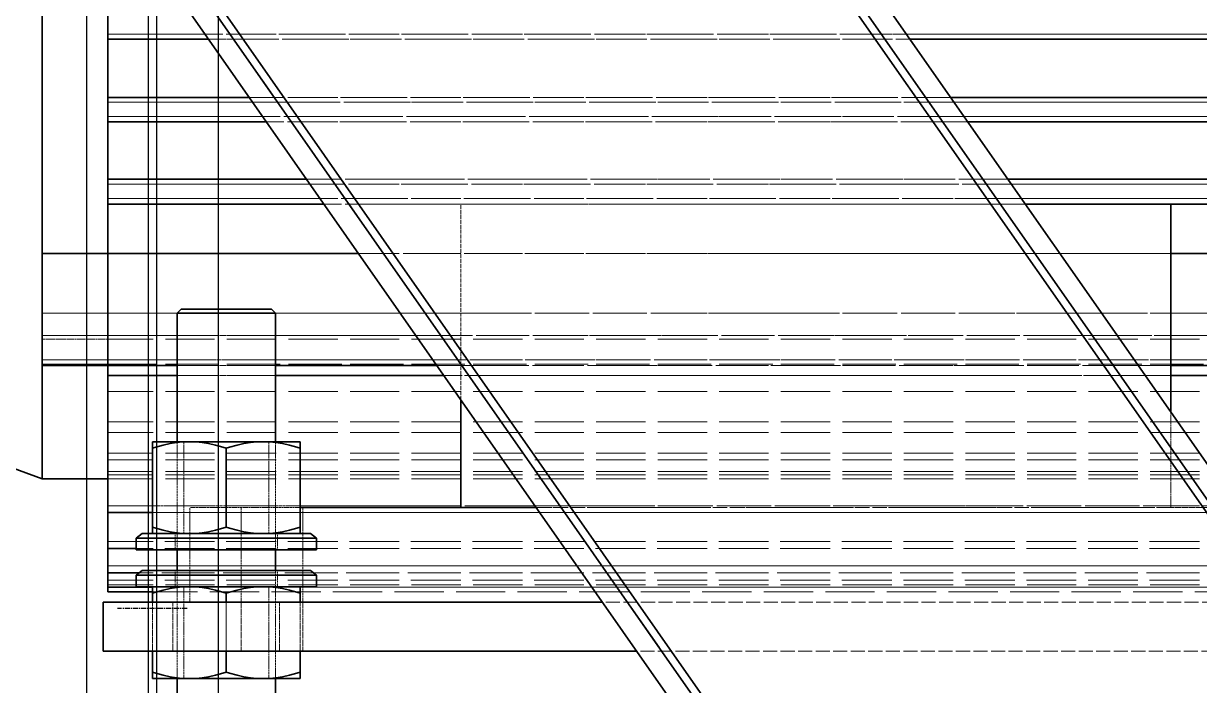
# Model space of a CAD drawing. Header units: millimetres. Extents: x 2711 to 34823, y 3042 to 25750.
# Drawn here: x 15031.6 to 15318.2, y 11669.7 to 11830.9 of the extents above; entities that cross this region are included whole.
import ezdxf

# ---------------------------------------------------------------- set-up
doc = ezdxf.new("R2010")
doc.units = ezdxf.units.MM
doc.linetypes.add('CENTER', pattern=[2, 1.25, -0.25, 0.25, -0.25])
doc.linetypes.add('DASHED', pattern=[15, 12, -3])
doc.layers.add('center', color=1, linetype='CENTER')

# ---------------------------------------------------------------- blocks, each defined once
blk = doc.blocks.new('A$C637D7238')
at = {"color": 7, "lineweight": 35}
for p, q in [((1435.36, 260), (985, 903.19)), ((1429.26, 260), (985, 894.47)), ((1426.91, 260), (985, 891.12)), ((1272.9, 260), (985, 671.17)), ((1270.56, 260), (985, 667.82)), ((1264.45, 260), (985, 659.1))]:
    blk.add_line(p, q, dxfattribs=at)
at = {"color": 7, "linetype": 'DASHED', "lineweight": 13}
for p, q in [((1429.26, 260), (985, 894.47)), ((1426.91, 260), (985, 891.12)), ((1272.9, 260), (985, 671.17)), ((1270.56, 260), (985, 667.82)), ((1434.15, 470.8), (1093.15, 470.8)), ((1434.15, 469.59), (1093.15, 469.59)), ((1434.15, 455.45), (1093.15, 455.45)), ((1434.15, 454.29), (1093.15, 454.29)), ((1434.15, 450.8), (1093.15, 450.8)), ((1434.15, 449.52), (1093.15, 449.52)), ((1434.15, 435.51), (1093.15, 435.51)), ((1434.15, 434.29), (1093.15, 434.29)), ((1434.15, 430.8), (1093.15, 430.8)), ((1434.15, 429.41), (1093.15, 429.41)), ((1434.15, 417.44), (1093.15, 417.44)), ((1434.15, 402.85), (1093.15, 402.85)), ((1093.15, 397.49), (1434.15, 397.49)), ((1434.15, 396.55), (1093.15, 396.55)), ((1434.15, 396.55), (1093.15, 396.55)), ((1434.15, 391.5), (1093.15, 391.5)), ((1093.15, 390.5), (1434.15, 390.5)), ((1434.15, 390.5), (1093.15, 390.5)), ((1434.15, 390.12), (1093.15, 390.12)), ((1434.15, 387.69), (1093.15, 387.69)), ((1434.15, 383.84), (1093.15, 383.84)), ((1434.15, 383.84), (1093.15, 383.84)), ((1434.15, 376.42), (1093.15, 376.42)), ((1434.15, 376.42), (1093.15, 376.42)), ((1434.15, 373.83), (1093.15, 373.83)), ((1434.15, 373.83), (1093.15, 373.83)), ((1434.15, 368.82), (1093.15, 368.82)), ((1434.15, 368.82), (1093.15, 368.82)), ((1434.15, 367.21), (1093.15, 367.21)), ((1434.15, 367.21), (1093.15, 367.21)), ((1434.15, 364.3), (1093.15, 364.3)), ((1434.15, 364.3), (1093.15, 364.3)), ((1434.15, 363.53), (1093.15, 363.53)), ((1434.15, 363.53), (1093.15, 363.53)), ((1434.15, 362.57), (1093.15, 362.57)), ((1434.15, 362.57), (1093.15, 362.57)), ((1434.15, 355.98), (1093.15, 355.98)), ((1434.15, 355.98), (1093.15, 355.98)), ((1434.15, 355.98), (1093.15, 355.98)), ((1434.15, 354.31), (1093.15, 354.31)), ((1430, 354.31), (1104, 354.31)), ((1434.15, 347.28), (1093.15, 347.28)), ((1434.15, 347.28), (1093.15, 347.28)), ((1434.15, 347.28), (1093.15, 347.28)), ((1434, 347.28), (1100, 347.28)), ((1434.15, 345.6), (1093.15, 345.6)), ((1434, 345.6), (1100, 345.6)), ((1434.15, 341.33), (1093.15, 341.33)), ((1434.15, 341.33), (1093.15, 341.33)), ((1434.15, 341.33), (1093.15, 341.33)), ((1428.15, 341.33), (1110, 341.33)), ((1434.15, 339.66), (1093.15, 339.66)), ((1433.25, 339.66), (1100.75, 339.66)), ((1434.15, 337.86), (1093.15, 337.86)), ((1434.15, 337.86), (1093.15, 337.86)), ((1434.15, 337.86), (1093.15, 337.86)), ((1434.15, 336.72), (1093.15, 336.72)), ((1434.15, 336.72), (1093.15, 336.72)), ((1434.15, 336.19), (1093.15, 336.19)), ((1434, 337.86), (1100, 337.86)), ((1430, 336.19), (1104, 336.19)), ((1430, 335.04), (1104, 335.04))]:
    blk.add_line(p, q, dxfattribs=at)
at = {"color": 7, "linetype": 'DASHED', "lineweight": 13, "ltscale": 0.158506}
blk.add_line((1077.15, 417.44), (1077.15, 512.54), dxfattribs=at)
at = {"color": 7, "lineweight": 35, "ltscale": 0.158506}
blk.add_line((1077.15, 417.44), (1077.15, 512.54), dxfattribs=at)
at = {"color": 7, "lineweight": 35, "ltscale": 0.145346}
blk.add_line((1093.15, 417.44), (1093.15, 504.65), dxfattribs=at)
at = {"color": 7, "lineweight": 35, "ltscale": 0.002914}
for p, q in [((1093.15, 474.29), (1093.15, 472.54)), ((1093.15, 472.54), (1093.15, 470.8)), ((1093.15, 454.29), (1093.15, 452.54)), ((1093.15, 452.54), (1093.15, 450.8)), ((1093.15, 434.29), (1093.15, 432.54)), ((1093.15, 432.54), (1093.15, 430.8))]:
    blk.add_line(p, q, dxfattribs=at)
at = {"color": 7, "lineweight": 35, "ltscale": 0.002001}
blk.add_line((1093.15, 469.59), (1093.15, 470.8), dxfattribs=at)
at = {"color": 7, "lineweight": 13, "ltscale": 0.039507}
blk.add_line((1116.85, 470.8), (1093.15, 470.8), dxfattribs=at)
at = {"color": 7, "linetype": 'DASHED', "lineweight": 13, "ltscale": 0.284847}
for p, q in [((1287.76, 470.8), (1116.85, 470.8)), ((1288.6, 469.59), (1117.69, 469.59)), ((1298.51, 455.45), (1127.6, 455.45)), ((1299.32, 454.29), (1128.41, 454.29)), ((1301.77, 450.8), (1130.86, 450.8)), ((1302.66, 449.52), (1131.75, 449.52)), ((1312.47, 435.51), (1141.56, 435.51)), ((1313.32, 434.29), (1142.41, 434.29)), ((1315.77, 430.8), (1144.86, 430.8)), ((1316.74, 429.41), (1145.83, 429.41)), ((1384.57, 332.54), (1213.66, 332.54)), ((1384.57, 332.54), (1213.66, 332.54)), ((1392.97, 320.54), (1222.06, 320.54))]:
    blk.add_line(p, q, dxfattribs=at)
at = {"color": 7, "lineweight": 13, "ltscale": 0.243979}
blk.add_line((1434.15, 470.8), (1287.76, 470.8), dxfattribs=at)
at = {"color": 7, "lineweight": 35, "ltscale": 0.023572}
blk.add_line((1093.15, 469.59), (1093.15, 455.45), dxfattribs=at)
at = {"color": 7, "lineweight": 35, "ltscale": 0.040908}
blk.add_line((1117.69, 469.59), (1093.15, 469.59), dxfattribs=at)
at = {"color": 7, "lineweight": 35, "ltscale": 0.242578}
blk.add_line((1434.15, 469.59), (1288.6, 469.59), dxfattribs=at)
at = {"color": 7, "lineweight": 35, "ltscale": 0.001933}
blk.add_line((1093.15, 454.29), (1093.15, 455.45), dxfattribs=at)
at = {"color": 7, "lineweight": 35, "ltscale": 0.057413}
blk.add_line((1127.6, 455.45), (1093.15, 455.45), dxfattribs=at)
at = {"color": 7, "lineweight": 13, "ltscale": 0.058766}
blk.add_line((1128.41, 454.29), (1093.15, 454.29), dxfattribs=at)
at = {"color": 7, "lineweight": 35, "ltscale": 0.226073}
blk.add_line((1434.15, 455.45), (1298.51, 455.45), dxfattribs=at)
at = {"color": 7, "lineweight": 13, "ltscale": 0.22472}
blk.add_line((1434.15, 454.29), (1299.32, 454.29), dxfattribs=at)
at = {"color": 7, "lineweight": 35, "ltscale": 0.002121}
blk.add_line((1093.15, 449.52), (1093.15, 450.8), dxfattribs=at)
at = {"color": 7, "lineweight": 13, "ltscale": 0.062847}
blk.add_line((1130.86, 450.8), (1093.15, 450.8), dxfattribs=at)
at = {"color": 7, "lineweight": 13, "ltscale": 0.220639}
blk.add_line((1434.15, 450.8), (1301.77, 450.8), dxfattribs=at)
at = {"color": 7, "lineweight": 35, "ltscale": 0.023357}
blk.add_line((1093.15, 449.52), (1093.15, 435.51), dxfattribs=at)
at = {"color": 7, "lineweight": 35, "ltscale": 0.064332}
blk.add_line((1131.75, 449.52), (1093.15, 449.52), dxfattribs=at)
at = {"color": 7, "lineweight": 35, "ltscale": 0.219154}
blk.add_line((1434.15, 449.52), (1302.66, 449.52), dxfattribs=at)
at = {"color": 7, "lineweight": 35, "ltscale": 0.002027}
blk.add_line((1093.15, 434.29), (1093.15, 435.51), dxfattribs=at)
at = {"color": 7, "lineweight": 35, "ltscale": 0.080687}
blk.add_line((1141.56, 435.51), (1093.15, 435.51), dxfattribs=at)
at = {"color": 7, "lineweight": 13, "ltscale": 0.082107}
blk.add_line((1142.41, 434.29), (1093.15, 434.29), dxfattribs=at)
at = {"color": 7, "lineweight": 35, "ltscale": 0.202799}
blk.add_line((1434.15, 435.51), (1312.47, 435.51), dxfattribs=at)
at = {"color": 7, "lineweight": 13, "ltscale": 0.201379}
blk.add_line((1434.15, 434.29), (1313.32, 434.29), dxfattribs=at)
at = {"color": 7, "lineweight": 35, "ltscale": 0.002307}
blk.add_line((1093.15, 429.41), (1093.15, 430.8), dxfattribs=at)
at = {"color": 7, "lineweight": 13, "ltscale": 0.086187}
blk.add_line((1144.86, 430.8), (1093.15, 430.8), dxfattribs=at)
at = {"color": 7, "lineweight": 13, "ltscale": 0.197299}
blk.add_line((1434.15, 430.8), (1315.77, 430.8), dxfattribs=at)
at = {"color": 7, "lineweight": 35, "ltscale": 0.019951}
blk.add_line((1093.15, 429.41), (1093.15, 417.44), dxfattribs=at)
at = {"color": 7, "lineweight": 35, "ltscale": 0.087803}
blk.add_line((1145.83, 429.41), (1093.15, 429.41), dxfattribs=at)
at = {"color": 7, "linetype": 'DASHED', "lineweight": 13, "ltscale": 0.079306}
blk.add_line((1179.15, 381.83), (1179.15, 429.41), dxfattribs=at)
at = {"color": 7, "linetype": 'DASHED', "lineweight": 13, "ltscale": 0.229317}
blk.add_line((1316.74, 429.41), (1179.15, 429.41), dxfattribs=at)
at = {"color": 7, "linetype": 'DASHED', "lineweight": 13, "ltscale": 0.288333}
for p, q in [((1352.15, 429.41), (1179.15, 429.41)), ((1352.15, 387.69), (1179.15, 387.69)), ((1352.15, 387.69), (1179.15, 387.69)), ((1352.15, 355.54), (1179.15, 355.54)), ((1352.15, 355.54), (1179.15, 355.54)), ((1352.15, 355.54), (1179.15, 355.54))]:
    blk.add_line(p, q, dxfattribs=at)
at = {"color": 7, "lineweight": 35, "ltscale": 0.195683}
blk.add_line((1434.15, 429.41), (1316.74, 429.41), dxfattribs=at)
at = {"color": 7, "lineweight": 35, "ltscale": 0.059016}
blk.add_line((1352.15, 429.41), (1316.74, 429.41), dxfattribs=at)
at = {"color": 7, "lineweight": 35, "ltscale": 0.084284}
blk.add_line((1352.15, 378.84), (1352.15, 429.41), dxfattribs=at)
at = {"color": 7, "lineweight": 35, "ltscale": 0.024318}
for p, q in [((1077.15, 402.85), (1077.15, 417.44)), ((1093.15, 402.85), (1093.15, 417.44)), ((1093.15, 402.85), (1093.15, 417.44))]:
    blk.add_line(p, q, dxfattribs=at)
at = {"color": 7, "linetype": 'DASHED', "lineweight": 13, "ltscale": 0.026667}
for p, q in [((1077.15, 417.44), (1093.15, 417.44)), ((1093.15, 402.85), (1077.15, 402.85)), ((1077.15, 397.49), (1093.15, 397.49)), ((1077.15, 396.55), (1093.15, 396.55)), ((1077.15, 396.55), (1093.15, 396.55)), ((1093.15, 391.5), (1077.15, 391.5)), ((1093.15, 390.5), (1077.15, 390.5)), ((1077.15, 390.5), (1093.15, 390.5)), ((1077.15, 390.12), (1093.15, 390.12))]:
    blk.add_line(p, q, dxfattribs=at)
at = {"color": 7, "lineweight": 35, "ltscale": 0.026667}
for p, q in [((1077.15, 417.44), (1093.15, 417.44)), ((1077.15, 390.12), (1093.15, 390.12)), ((1077.15, 362.54), (1093.15, 362.54))]:
    blk.add_line(p, q, dxfattribs=at)
at = {"color": 7, "lineweight": 35, "ltscale": 0.101773}
blk.add_line((1154.21, 417.44), (1093.15, 417.44), dxfattribs=at)
at = {"color": 7, "linetype": 'DASHED', "lineweight": 13, "ltscale": 0.329894}
blk.add_line((1352.15, 417.44), (1154.21, 417.44), dxfattribs=at)
at = {"color": 7, "lineweight": 35, "ltscale": 0.136667}
blk.add_line((1434.15, 417.44), (1352.15, 417.44), dxfattribs=at)
at = {"color": 7, "lineweight": 35, "ltscale": 0.003189}
for p, q in [((1077.15, 402.85), (1077.15, 400.94)), ((1093.15, 400.94), (1093.15, 402.85)), ((1093.15, 402.85), (1093.15, 400.94))]:
    blk.add_line(p, q, dxfattribs=at)
at = {"color": 7, "lineweight": 13, "ltscale": 0.026667}
for p, q in [((1077.15, 402.85), (1093.15, 402.85)), ((1093.15, 397.49), (1077.15, 397.49)), ((1077.15, 391.5), (1093.15, 391.5))]:
    blk.add_line(p, q, dxfattribs=at)
at = {"color": 7, "lineweight": 13, "ltscale": 0.028082}
for p, q in [((1093.15, 402.85), (1110, 402.85)), ((1110, 397.49), (1093.15, 397.49)), ((1093.15, 391.5), (1110, 391.5)), ((1110, 341.33), (1093.15, 341.33))]:
    blk.add_line(p, q, dxfattribs=at)
at = {"color": 7, "lineweight": 35, "ltscale": 0.002357}
for p, q in [((1111, 403.85), (1110, 402.85)), ((1133, 403.85), (1134, 402.85))]:
    blk.add_line(p, q, dxfattribs=at)
at = {"color": 7, "linetype": 'DASHED', "lineweight": 13, "ltscale": 0.037552}
blk.add_line((1132.53, 402.85), (1110, 402.85), dxfattribs=at)
at = {"color": 7, "lineweight": 35, "ltscale": 0.002448}
blk.add_line((1111.47, 402.85), (1110, 402.85), dxfattribs=at)
at = {"color": 7, "lineweight": 35, "ltscale": 0.052197}
for p, q in [((1110, 371.53), (1110, 402.85)), ((1134, 371.53), (1134, 402.85))]:
    blk.add_line(p, q, dxfattribs=at)
at = {"color": 7, "linetype": 'DASHED', "lineweight": 13, "ltscale": 0.04}
for p, q in [((1110, 402.85), (1134, 402.85)), ((1134, 397.49), (1110, 397.49)), ((1110, 391.5), (1134, 391.5)), ((1134, 390.12), (1110, 390.12)), ((1134, 387.69), (1110, 387.69))]:
    blk.add_line(p, q, dxfattribs=at)
at = {"color": 7, "lineweight": 35, "ltscale": 0.002244}
blk.add_line((1112.35, 403.85), (1111, 403.85), dxfattribs=at)
at = {"color": 7, "lineweight": 35, "ltscale": 0.037552}
blk.add_line((1134, 402.85), (1111.47, 402.85), dxfattribs=at)
at = {"color": 7, "lineweight": 35, "ltscale": 0.034422}
blk.add_line((1133, 403.85), (1112.35, 403.85), dxfattribs=at)
at = {"color": 7, "linetype": 'DASHED', "lineweight": 13, "ltscale": 0.002448}
blk.add_line((1134, 402.85), (1132.53, 402.85), dxfattribs=at)
at = {"color": 7, "lineweight": 13, "ltscale": 0.050718}
blk.add_line((1134, 402.85), (1164.43, 402.85), dxfattribs=at)
at = {"color": 7, "linetype": 'DASHED', "lineweight": 13, "ltscale": 0.312866}
blk.add_line((1164.43, 402.85), (1352.15, 402.85), dxfattribs=at)
at = {"color": 7, "lineweight": 13, "ltscale": 0.079749}
for p, q in [((1352.15, 402.85), (1400, 402.85)), ((1400, 397.49), (1352.15, 397.49)), ((1352.15, 391.5), (1400, 391.5))]:
    blk.add_line(p, q, dxfattribs=at)
at = {"color": 7, "lineweight": 35, "ltscale": 0.005741}
for p, q in [((1077.15, 400.94), (1077.15, 397.49)), ((1093.15, 397.49), (1093.15, 400.94)), ((1093.15, 400.94), (1093.15, 397.49))]:
    blk.add_line(p, q, dxfattribs=at)
at = {"color": 7, "lineweight": 35, "ltscale": 0.009988}
for p, q in [((1077.15, 397.49), (1077.15, 391.5)), ((1093.15, 397.49), (1093.15, 391.5)), ((1093.15, 397.49), (1093.15, 391.5))]:
    blk.add_line(p, q, dxfattribs=at)
at = {"color": 7, "lineweight": 35, "ltscale": 0.056672}
blk.add_line((1077.15, 362.54), (1077.15, 396.55), dxfattribs=at)
at = {"color": 7, "linetype": 'DASHED', "lineweight": 13, "ltscale": 0.056672}
blk.add_line((1077.15, 362.54), (1077.15, 396.55), dxfattribs=at)
at = {"color": 7, "lineweight": 13, "ltscale": 0.056971}
blk.add_line((1168.18, 397.49), (1134, 397.49), dxfattribs=at)
at = {"color": 7, "linetype": 'DASHED', "lineweight": 13, "ltscale": 0.306613}
blk.add_line((1352.15, 397.49), (1168.18, 397.49), dxfattribs=at)
at = {"color": 7, "lineweight": 35, "ltscale": 0.002293}
for p, q in [((1077.15, 391.5), (1077.15, 390.12)), ((1093.15, 390.12), (1093.15, 391.5)), ((1093.15, 391.5), (1093.15, 390.12))]:
    blk.add_line(p, q, dxfattribs=at)
at = {"color": 7, "lineweight": 35, "ltscale": 0.045964}
blk.add_line((1093.15, 362.54), (1093.15, 390.12), dxfattribs=at)
at = {"color": 7, "lineweight": 35, "ltscale": 0.004057}
blk.add_line((1093.15, 390.12), (1093.15, 387.69), dxfattribs=at)
at = {"color": 7, "lineweight": 35, "ltscale": 0.028082}
for p, q in [((1110, 390.12), (1093.15, 390.12)), ((1110, 387.69), (1093.15, 387.69))]:
    blk.add_line(p, q, dxfattribs=at)
at = {"color": 7, "lineweight": 13, "ltscale": 0.063965}
blk.add_line((1134, 391.5), (1172.38, 391.5), dxfattribs=at)
at = {"color": 7, "lineweight": 35, "ltscale": 0.065571}
blk.add_line((1173.34, 390.12), (1134, 390.12), dxfattribs=at)
at = {"color": 7, "linetype": 'DASHED', "lineweight": 13, "ltscale": 0.299619}
blk.add_line((1172.38, 391.5), (1352.15, 391.5), dxfattribs=at)
at = {"color": 7, "linetype": 'DASHED', "lineweight": 13, "ltscale": 0.298014}
blk.add_line((1352.15, 390.12), (1173.34, 390.12), dxfattribs=at)
at = {"color": 7, "lineweight": 35, "ltscale": 0.079749}
for p, q in [((1400, 390.12), (1352.15, 390.12)), ((1400, 387.69), (1352.15, 387.69))]:
    blk.add_line(p, q, dxfattribs=at)
at = {"color": 7, "lineweight": 35, "ltscale": 0.052845}
blk.add_line((1093.15, 355.98), (1093.15, 387.69), dxfattribs=at)
at = {"color": 7, "lineweight": 35, "ltscale": 0.068412}
blk.add_line((1175.05, 387.69), (1134, 387.69), dxfattribs=at)
at = {"color": 7, "linetype": 'DASHED', "lineweight": 13, "ltscale": 0.295173}
blk.add_line((1352.15, 387.69), (1175.05, 387.69), dxfattribs=at)
at = {"color": 7, "lineweight": 35, "ltscale": 0.043806}
blk.add_line((1179.15, 355.54), (1179.15, 381.83), dxfattribs=at)
at = {"color": 7, "lineweight": 35, "ltscale": 0.079883}
blk.add_line((1032.15, 379.04), (1077.15, 362.54), dxfattribs=at)
at = {"color": 7, "linetype": 'DASHED', "lineweight": 13, "ltscale": 0.038828}
blk.add_line((1352.15, 355.54), (1352.15, 378.84), dxfattribs=at)
at = {"color": 7, "lineweight": 35, "ltscale": 0.012392}
for p, q in [((1111.43, 371.53), (1104, 371.53)), ((1140, 371.53), (1132.56, 371.53)), ((1111.43, 349.23), (1104, 349.23)), ((1140, 349.23), (1132.56, 349.23)), ((1111.43, 313.93), (1104, 313.93)), ((1140, 313.93), (1132.56, 313.93))]:
    blk.add_line(p, q, dxfattribs=at)
at = {"color": 7, "lineweight": 35, "ltscale": 0.002592}
for p, q in [((1104, 371.53), (1104, 369.98)), ((1140, 371.53), (1140, 369.98)), ((1104, 349.23), (1104, 350.79)), ((1140, 349.23), (1140, 350.79)), ((1104, 336.23), (1104, 334.68)), ((1140, 336.23), (1140, 334.68)), ((1104, 313.93), (1104, 315.49)), ((1140, 313.93), (1140, 315.49))]:
    blk.add_line(p, q, dxfattribs=at)
at = {"color": 7, "lineweight": 35, "ltscale": 0.031982}
for p, q in [((1104, 350.79), (1104, 369.98)), ((1122, 350.79), (1122, 369.98)), ((1140, 350.79), (1140, 369.98))]:
    blk.add_line(p, q, dxfattribs=at)
at = {"color": 7, "linetype": 'DASHED', "lineweight": 13, "ltscale": 0.043833}
for p, q in [((1110, 345.23), (1110, 371.53)), ((1134, 345.23), (1134, 371.53)), ((1110, 313.93), (1110, 340.23)), ((1134, 313.93), (1134, 340.23))]:
    blk.add_line(p, q, dxfattribs=at)
at = {"color": 7, "lineweight": 35, "ltscale": 0.005216}
for p, q in [((1111.43, 371.53), (1114.56, 371.53)), ((1129.43, 371.53), (1132.56, 371.53)), ((1111.43, 313.93), (1114.56, 313.93)), ((1129.43, 313.93), (1132.56, 313.93))]:
    blk.add_line(p, q, dxfattribs=at)
at = {"color": 7, "linetype": 'DASHED', "lineweight": 13, "ltscale": 0.037167}
for p, q in [((1111.62, 349.23), (1111.62, 371.53)), ((1132.38, 349.23), (1132.38, 371.53)), ((1111.62, 313.93), (1111.62, 336.23)), ((1132.38, 313.93), (1132.38, 336.23))]:
    blk.add_line(p, q, dxfattribs=at)
at = {"color": 7, "lineweight": 35, "ltscale": 0.024784}
for p, q in [((1129.43, 371.53), (1114.56, 371.53)), ((1129.43, 313.93), (1114.56, 313.93))]:
    blk.add_line(p, q, dxfattribs=at)
at = {"color": 7, "linetype": 'DASHED', "lineweight": 13, "ltscale": 0.031982}
for p, q in [((1122, 350.79), (1122, 369.98)), ((1122, 315.49), (1122, 334.68))]:
    blk.add_line(p, q, dxfattribs=at)
at = {"color": 7, "lineweight": 35, "ltscale": 0.002789}
for p, q in [((1093.15, 355.98), (1093.15, 354.31)), ((1093.15, 347.28), (1093.15, 345.6)), ((1093.15, 341.33), (1093.15, 339.66)), ((1093.15, 337.86), (1093.15, 336.19))]:
    blk.add_line(p, q, dxfattribs=at)
at = {"color": 7, "lineweight": 13, "ltscale": 0.018082}
blk.add_line((1104, 355.98), (1093.15, 355.98), dxfattribs=at)
at = {"color": 7, "linetype": 'DASHED', "lineweight": 13, "ltscale": 0.06}
blk.add_line((1140, 355.98), (1104, 355.98), dxfattribs=at)
at = {"color": 7, "linetype": 'DASHED', "lineweight": 13, "ltscale": 0.044749}
for p, q in [((1140, 355.54), (1113.15, 355.54)), ((1140, 332.54), (1113.15, 332.54))]:
    blk.add_line(p, q, dxfattribs=at)
at = {"color": 7, "linetype": 'DASHED', "lineweight": 13, "ltscale": 0.038334}
for p, q in [((1113.15, 332.54), (1113.15, 355.54)), ((1125.65, 332.54), (1125.65, 355.54)), ((1125.65, 332.54), (1125.65, 355.54)), ((1140.65, 332.54), (1140.65, 355.54)), ((1140.65, 332.54), (1140.65, 355.54))]:
    blk.add_line(p, q, dxfattribs=at)
at = {"color": 7, "lineweight": 13, "ltscale": 0.065251}
blk.add_line((1179.15, 355.98), (1140, 355.98), dxfattribs=at)
at = {"color": 7, "lineweight": 35, "ltscale": 0.065251}
blk.add_line((1179.15, 355.54), (1140, 355.54), dxfattribs=at)
at = {"color": 7, "linetype": 'DASHED', "lineweight": 13, "ltscale": 0.315011}
blk.add_line((1368.16, 355.98), (1179.15, 355.98), dxfattribs=at)
at = {"color": 7, "lineweight": 35, "ltscale": 0.030674}
blk.add_line((1197.55, 355.54), (1179.15, 355.54), dxfattribs=at)
at = {"color": 7, "linetype": 'DASHED', "lineweight": 13, "ltscale": 0.25766}
blk.add_line((1352.15, 355.54), (1197.55, 355.54), dxfattribs=at)
at = {"color": 7, "linetype": 'DASHED', "lineweight": 13, "ltscale": 0.027188}
blk.add_line((1368.46, 355.54), (1352.15, 355.54), dxfattribs=at)
at = {"color": 7, "lineweight": 35, "ltscale": 0.011718}
blk.add_line((1093.15, 347.28), (1093.15, 354.31), dxfattribs=at)
at = {"color": 7, "lineweight": 35, "ltscale": 0.018082}
for p, q in [((1104, 354.31), (1093.15, 354.31)), ((1104, 336.19), (1093.15, 336.19)), ((1104, 335.04), (1093.15, 335.04))]:
    blk.add_line(p, q, dxfattribs=at)
at = {"color": 7, "lineweight": 13, "ltscale": 0.011416}
for p, q in [((1100, 347.28), (1093.15, 347.28)), ((1100, 337.86), (1093.15, 337.86))]:
    blk.add_line(p, q, dxfattribs=at)
at = {"color": 7, "lineweight": 35, "ltscale": 0.003151}
for p, q in [((1101.5, 349.23), (1100, 348.08)), ((1142.5, 349.23), (1144, 348.08)), ((1101.5, 340.23), (1100, 339.08)), ((1142.5, 340.23), (1144, 339.08))]:
    blk.add_line(p, q, dxfattribs=at)
at = {"color": 7, "linetype": 'DASHED', "lineweight": 13, "ltscale": 0.036667}
for p, q in [((1122, 348.08), (1100, 348.08)), ((1144, 348.08), (1122, 348.08)), ((1122, 339.08), (1100, 339.08)), ((1144, 339.08), (1122, 339.08))]:
    blk.add_line(p, q, dxfattribs=at)
at = {"color": 7, "lineweight": 35, "ltscale": 0.036667}
for p, q in [((1122, 348.08), (1100, 348.08)), ((1144, 348.08), (1122, 348.08)), ((1122, 345.23), (1100, 345.23)), ((1144, 345.23), (1122, 345.23)), ((1122, 339.08), (1100, 339.08)), ((1144, 339.08), (1122, 339.08)), ((1122, 336.23), (1100, 336.23)), ((1144, 336.23), (1122, 336.23))]:
    blk.add_line(p, q, dxfattribs=at)
at = {"color": 7, "lineweight": 35, "ltscale": 0.004748}
for p, q in [((1100, 345.23), (1100, 348.08)), ((1144, 345.23), (1144, 348.08)), ((1100, 336.23), (1100, 339.08)), ((1144, 336.23), (1144, 339.08))]:
    blk.add_line(p, q, dxfattribs=at)
at = {"color": 7, "lineweight": 35, "ltscale": 0.034167}
for p, q in [((1122, 349.23), (1101.5, 349.23)), ((1142.5, 349.23), (1122, 349.23)), ((1122, 340.23), (1101.5, 340.23)), ((1142.5, 340.23), (1122, 340.23))]:
    blk.add_line(p, q, dxfattribs=at)
at = {"color": 7, "linetype": 'DASHED', "lineweight": 13, "ltscale": 0.006667}
for p, q in [((1109.5, 345.23), (1109.5, 349.23)), ((1134.5, 345.23), (1134.5, 349.23)), ((1109.5, 336.23), (1109.5, 340.23)), ((1134.5, 336.23), (1134.5, 340.23))]:
    blk.add_line(p, q, dxfattribs=at)
at = {"color": 7, "linetype": 'DASHED', "lineweight": 13, "ltscale": 0.005216}
for p, q in [((1111.43, 349.23), (1114.56, 349.23)), ((1129.43, 349.23), (1132.56, 349.23)), ((1111.43, 336.23), (1114.56, 336.23)), ((1129.43, 336.23), (1132.56, 336.23))]:
    blk.add_line(p, q, dxfattribs=at)
at = {"color": 7, "linetype": 'DASHED', "lineweight": 13, "ltscale": 0.024784}
for p, q in [((1129.43, 349.23), (1114.56, 349.23)), ((1129.43, 336.23), (1114.56, 336.23))]:
    blk.add_line(p, q, dxfattribs=at)
at = {"color": 7, "lineweight": 35, "ltscale": 0.007122}
blk.add_line((1093.15, 341.33), (1093.15, 345.6), dxfattribs=at)
at = {"color": 7, "lineweight": 35, "ltscale": 0.011416}
blk.add_line((1100, 345.6), (1093.15, 345.6), dxfattribs=at)
at = {"color": 7, "lineweight": 35, "ltscale": 0.008333}
for p, q in [((1110, 340.23), (1110, 345.23)), ((1134, 340.23), (1134, 345.23))]:
    blk.add_line(p, q, dxfattribs=at)
at = {"color": 7, "lineweight": 35, "ltscale": 0.002995}
blk.add_line((1093.15, 337.86), (1093.15, 339.66), dxfattribs=at)
at = {"color": 7, "lineweight": 35, "ltscale": 0.012663}
blk.add_line((1100.75, 339.66), (1093.15, 339.66), dxfattribs=at)
at = {"color": 7, "lineweight": 35, "ltscale": 0.002239}
blk.add_line((1093.15, 336.39), (1093.15, 335.04), dxfattribs=at)
at = {"color": 7, "linetype": 'DASHED', "lineweight": 13, "ltscale": 0.012392}
for p, q in [((1111.43, 336.23), (1104, 336.23)), ((1140, 336.23), (1132.56, 336.23))]:
    blk.add_line(p, q, dxfattribs=at)
at = {"color": 7, "lineweight": 35, "ltscale": 0.202766}
blk.add_line((1213.66, 332.54), (1092, 332.54), dxfattribs=at)
at = {"color": 7, "lineweight": 35, "ltscale": 0.02}
blk.add_line((1092, 320.54), (1092, 332.54), dxfattribs=at)
at = {"color": 7, "lineweight": 35, "ltscale": 0.003557}
for p, q in [((1104, 332.54), (1104, 334.68)), ((1122, 332.54), (1122, 334.68)), ((1140, 332.54), (1140, 334.68))]:
    blk.add_line(p, q, dxfattribs=at)
at = {"color": 7, "linetype": 'DASHED', "lineweight": 13, "ltscale": 0.02}
for p, q in [((1104, 320.54), (1104, 332.54)), ((1109, 320.54), (1109, 332.54)), ((1109, 320.54), (1109, 332.54)), ((1122, 320.54), (1122, 332.54)), ((1125.65, 332.54), (1125.65, 320.54)), ((1125.65, 332.54), (1125.65, 320.54)), ((1135, 320.54), (1135, 332.54)), ((1135, 320.54), (1135, 332.54)), ((1140, 320.54), (1140, 332.54)), ((1140.65, 332.54), (1140.65, 320.54)), ((1140.65, 332.54), (1140.65, 320.54))]:
    blk.add_line(p, q, dxfattribs=at)
at = {"color": 7, "lineweight": 35, "ltscale": 0.122766}
blk.add_line((1213.66, 332.54), (1140, 332.54), dxfattribs=at)
at = {"color": 7, "lineweight": 35, "ltscale": 0.21677}
blk.add_line((1222.06, 320.54), (1092, 320.54), dxfattribs=at)
at = {"color": 7, "lineweight": 35, "ltscale": 0.008425}
for p, q in [((1104, 315.49), (1104, 320.54)), ((1122, 315.49), (1122, 320.54)), ((1140, 315.49), (1140, 320.54))]:
    blk.add_line(p, q, dxfattribs=at)
at = {"color": 7, "lineweight": 35, "ltscale": 0.089889}
for p, q in [((1110, 260), (1110, 313.93)), ((1134, 260), (1134, 313.93))]:
    blk.add_line(p, q, dxfattribs=at)
at = {"color": 7, "lineweight": 35}
for points in [[(1111.43, 371.53), (1109.9, 371.38), (1108.31, 371.12), (1106.63, 370.75), (1104.82, 370.24), (1104, 369.98)], [(1114.56, 371.53), (1116.1, 371.38), (1117.69, 371.12), (1119.37, 370.75), (1121.18, 370.24), (1122, 369.98)], [(1129.43, 371.53), (1127.9, 371.38), (1126.31, 371.12), (1124.63, 370.75), (1122.82, 370.24), (1122, 369.98)], [(1132.56, 371.53), (1134.1, 371.38), (1135.69, 371.12), (1137.37, 370.75), (1139.18, 370.24), (1140, 369.98)], [(1111.43, 349.23), (1109.9, 349.38), (1108.31, 349.64), (1106.63, 350.02), (1104.82, 350.52), (1104, 350.79)], [(1114.56, 349.23), (1116.1, 349.38), (1117.69, 349.64), (1119.37, 350.02), (1121.18, 350.52), (1122, 350.79)], [(1129.43, 349.23), (1127.9, 349.38), (1126.31, 349.64), (1124.63, 350.02), (1122.82, 350.52), (1122, 350.79)], [(1132.56, 349.23), (1134.1, 349.38), (1135.69, 349.64), (1137.37, 350.02), (1139.18, 350.52), (1140, 350.79)], [(1111.43, 336.23), (1109.9, 336.08), (1108.31, 335.82), (1106.63, 335.45), (1104.82, 334.94), (1104, 334.68)], [(1114.56, 336.23), (1116.1, 336.08), (1117.69, 335.82), (1119.37, 335.45), (1121.18, 334.94), (1122, 334.68)], [(1129.43, 336.23), (1127.9, 336.08), (1126.31, 335.82), (1124.63, 335.45), (1122.82, 334.94), (1122, 334.68)], [(1132.56, 336.23), (1134.1, 336.08), (1135.69, 335.82), (1137.37, 335.45), (1139.18, 334.94), (1140, 334.68)], [(1111.43, 313.93), (1109.9, 314.08), (1108.31, 314.34), (1106.63, 314.72), (1104.82, 315.22), (1104, 315.49)], [(1114.56, 313.93), (1116.1, 314.08), (1117.69, 314.34), (1119.37, 314.72), (1121.18, 315.22), (1122, 315.49)], [(1129.43, 313.93), (1127.9, 314.08), (1126.31, 314.34), (1124.63, 314.72), (1122.82, 315.22), (1122, 315.49)], [(1132.56, 313.93), (1134.1, 314.08), (1135.69, 314.34), (1137.37, 314.72), (1139.18, 315.22), (1140, 315.49)]]:
    blk.add_lwpolyline(points, dxfattribs=at)
at = {"color": 7, "linetype": 'DASHED', "lineweight": 13}
for points in [[(1111.43, 371.53), (1109.9, 371.38), (1108.31, 371.12), (1106.63, 370.75), (1104.82, 370.24), (1104, 369.98)], [(1114.56, 371.53), (1116.1, 371.38), (1117.69, 371.12), (1119.37, 370.75), (1121.18, 370.24), (1122, 369.98)], [(1129.43, 371.53), (1127.9, 371.38), (1126.31, 371.12), (1124.63, 370.75), (1122.82, 370.24), (1122, 369.98)], [(1132.56, 371.53), (1134.1, 371.38), (1135.69, 371.12), (1137.37, 370.75), (1139.18, 370.24), (1140, 369.98)], [(1111.43, 349.23), (1109.9, 349.38), (1108.31, 349.64), (1106.63, 350.02), (1104.82, 350.52), (1104, 350.79)], [(1114.56, 349.23), (1116.1, 349.38), (1117.69, 349.64), (1119.37, 350.02), (1121.18, 350.52), (1122, 350.79)], [(1129.43, 349.23), (1127.9, 349.38), (1126.31, 349.64), (1124.63, 350.02), (1122.82, 350.52), (1122, 350.79)], [(1132.56, 349.23), (1134.1, 349.38), (1135.69, 349.64), (1137.37, 350.02), (1139.18, 350.52), (1140, 350.79)], [(1111.43, 336.23), (1109.9, 336.08), (1108.31, 335.82), (1106.63, 335.45), (1104.82, 334.94), (1104, 334.68)], [(1114.56, 336.23), (1116.1, 336.08), (1117.69, 335.82), (1119.37, 335.45), (1121.18, 334.94), (1122, 334.68)], [(1129.43, 336.23), (1127.9, 336.08), (1126.31, 335.82), (1124.63, 335.45), (1122.82, 334.94), (1122, 334.68)], [(1132.56, 336.23), (1134.1, 336.08), (1135.69, 335.82), (1137.37, 335.45), (1139.18, 334.94), (1140, 334.68)], [(1111.43, 313.93), (1109.9, 314.08), (1108.31, 314.34), (1106.63, 314.72), (1104.82, 315.22), (1104, 315.49)], [(1114.56, 313.93), (1116.1, 314.08), (1117.69, 314.34), (1119.37, 314.72), (1121.18, 315.22), (1122, 315.49)], [(1129.43, 313.93), (1127.9, 314.08), (1126.31, 314.34), (1124.63, 314.72), (1122.82, 315.22), (1122, 315.49)], [(1132.56, 313.93), (1134.1, 314.08), (1135.69, 314.34), (1137.37, 314.72), (1139.18, 315.22), (1140, 315.49)]]:
    blk.add_lwpolyline(points, dxfattribs=at)
blk = doc.blocks.new('A$C1AFF22E1')
for p, q in [((9.5, 2966), (9.5, 0)), ((24.5, 2966), (24.5, 0))]:
    blk.add_line(p, q)
blk = doc.blocks.new('A$C7FE17281')
for p, q in [((1100, 2966), (1100, 0)), ((1085, 0), (1085, 2935.83))]:
    blk.add_line(p, q)
at = {"layer": 'center'}
blk.add_line((1109.5, 573), (1092.5, 573), dxfattribs=at)
blk = doc.blocks.new('1')
at = {"color": 2}
for name, p in [('A$C7FE17281', (13962.05, 11115.45)), ('A$C1AFF22E1', (15054.55, 11115.45))]:
    blk.add_blockref(name, p, dxfattribs=at)
at = {"color": 7}
blk.add_blockref('A$C637D7238', (13959.05, 11357.45), dxfattribs=at)

msp = doc.modelspace()

# ---------------------------------------------------------------- block references
msp.add_blockref('1', (0, 0))

doc.saveas('drawing.dxf')
